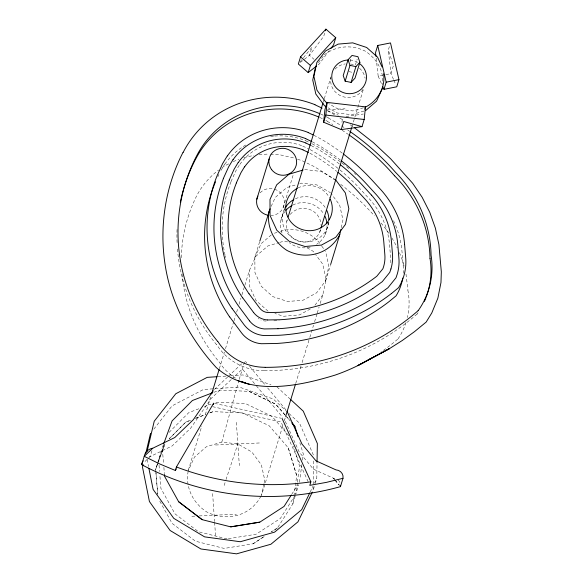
<?xml version="1.0" encoding="UTF-8"?>
<svg xmlns="http://www.w3.org/2000/svg" width="583" height="583" viewBox="0 0 583 583"><rect width="100%" height="100%" fill="white"/><g stroke="black" fill="none" stroke-linecap="round" stroke-linejoin="round"><path stroke-width="0.44" stroke-dasharray="2.92 2.19" d="M181.459 257.701C181.583 236.683 186.997 215.863 196.107 196.981A80.053 77.291 17 0 1 218.559 170.119M313.567 460.978L313.086 490.485L314.937 484.429M315.206 483.562L316.788 478.373L317.035 463.179M341.973 122.379L342.44 117.875M277.428 527.958L271.357 531.893L277.464 527.987L292.87 503.85L296.711 475.524L288.323 447.904L269.157 425.758L242.528 412.932L213.035 411.627L209.734 412.895M297.272 482.877L295.712 494.377L298.62 484.859M297.388 481.995L299.553 466.072L293.526 446.228M299.414 482.265L301.863 464.578M302.409 460.155L303.306 453.953L299.844 442.745M264.041 483.613L261.476 495.484L283.258 424.242M264.223 482.768L264.777 480.217L261.366 464.848L251.849 452.029L237.857 443.976L221.81 442.082L206.491 446.68L194.54 456.97L188.032 471.173M259.573 241.96L254.866 257.351L254.917 272.443L261.286 286.333L272.873 296.623L287.674 301.52L303.124 300.187L316.562 292.855L325.657 280.787L328.834 266.074L325.554 251.258M320.176 303.473L322.836 294.787L326.137 279.519L322.727 264.143L315.855 254.888M341.266 227.691L342.957 219.9L339.67 205.085L331.035 193.454M221.81 442.082L238.928 380.313M151.959 450.746L150.174 456.584L143.637 462.785M157.286 464.141L155.705 469.3L155.872 471.975M157.548 463.281L162.3 447.737M188.294 470.306L201.842 425.991M205.296 414.695L210.871 396.455M219.376 368.645L224.419 352.139M225.483 348.663L233.717 321.729M233.987 320.861L235.576 315.651M236.64 312.175L237.966 307.831M239.03 304.355L240.888 298.27M241.952 294.794L244.612 286.107M244.875 285.24L249.393 270.468L255.901 256.265L267.852 245.975L278.914 242.659M324.687 33.136L323.711 36.321L309.449 55.334L300.427 62.403M283.221 207.555L293.424 174.179M280.962 220.155L284.883 207.329M286.763 221.445L287.295 219.704M323.252 102.105L324.046 99.496M324.316 98.622L330.969 76.847M239.19 379.446L244.918 360.702L246.667 362.801M349.975 62.104L350.995 58.774M224.207 485.442L225.227 482.105M355.39 65.012L357.168 59.189M319.652 232.333L320.453 229.717M351.877 126.934L363.865 87.734M325.074 234.76L328.994 221.934M393.489 79.383L390.953 73.618L388.307 50.109L389.765 45.328M325.657 280.787L330.364 265.396M284.315 420.766L285.648 416.422M295.741 383.403L301.054 366.029M302.118 362.553L309.551 338.227M309.821 337.36L313.537 325.19M314.601 321.721L316.992 313.902M317.254 313.027L319.112 306.95M292.819 503.836L295.187 496.097M225.993 479.605L237.857 443.976M163.531 444.384L162.249 447.729L163.561 463.813M164.129 444.771L158.598 459.841L158.744 461.634M157.497 464.265L155.654 469.293L157.548 464.279M157.811 463.427L164.88 444.151L157.855 463.441M217.816 176.846L218.938 174.368M231.014 181.561L235.998 170.579L239.81 164.289M271.197 206.346L275.256 197.484L286.778 187.566L296.332 184.702M254.866 257.351L261.14 243.658L272.662 233.739M310.2 492.045L312.911 486.411M314.463 483.198L316.788 478.373M220.928 170.469L224.812 164.049M291.719 494.326L298.022 484.546M295.231 495.127L280.321 518.498L256.032 534.254L227.931 538.787M329.344 50.51L319.309 63.89L317.917 64.975M318.413 62.636L321.095 59.08M321.627 58.373L323.237 56.238M314.973 305.215L322.836 294.787M260.951 496.184C250.428 516.152 226.313 522.069 206.71 511.918C193.359 503.326 185.416 487.949 188.032 472.041M153.846 429.103L172.094 405.848L203.482 389.48L239.263 387.061L273.245 399.012L285.743 410.527M300.041 61.922L302.876 58.417M303.444 57.717L311.941 47.187L309.449 55.334L314.048 59.328M169.063 432.411L188.71 412.662L199.437 408.545M169.296 438.656L185.788 422.077L190.743 420.175L185.817 422.121L169.34 438.686M214.427 389.429L227.691 376.939M228.347 376.319L241.61 363.828M231.101 379.657L211.221 398.393L190.779 428.039L172.204 445.908L150.174 456.584A10.297 9.94 17 0 0 149.131 456.78M231.764 379.037L242.368 369.046L255.784 385.123M253.146 543.713L264.529 536.324L253.16 543.757L224.164 548.435L195.473 541.213L172.065 523.337L159.305 500.28M324.308 54.817C336.165 45.591 352.205 44.417 365.49 51.268C376.458 58.628 384.503 71.141 382.455 84.724M310.302 308.997L299.458 314.915L283.425 316.292L274.899 313.472M228.682 163.881L225.628 165.412A80.053 77.291 17 0 0 222.028 167.671M233.266 161.586L238.833 159.327M213.866 392.323L219.631 390.056L249.123 391.361L275.752 404.194L285.043 414.928M204.385 406.65L210.988 404.114M195.699 418.281L205.61 414.477M195.72 418.324L204.793 414.841M209.749 412.939L213.05 411.678M243.73 157.672L253.882 155.355M363.369 107.789L352.934 110.923L338.351 109.203L328.63 103.606M363.952 111.062L351.775 114.713L337.193 113L328.222 107.833M299.808 183.66L301.542 183.142L317.006 184.964L330.495 192.725M274.396 233.222L277.005 232.442M280.474 231.4C294.867 226.138 313.107 232.442 321.233 245.443M279.767 242.404L283.17 241.377L288.519 242.011M376.144 58.074L378.178 76.154L382.433 75.309M385.844 74.631L390.953 73.618L393.445 65.471L388.307 50.109M345.989 116.483L363.289 114.035M217.918 376.647L225.971 376.101M230.445 375.802L242.965 374.956L271 384.809M259.056 154.59L268.712 154.029M215.601 445.004L260.105 442.942M191.873 516.268L195.509 516.101M199.138 515.933L236.385 514.206M327.551 109.487L345.019 108.824M273.879 320.818L277.311 320.723A190.16 183.594 17 0 0 279.068 320.635M266.161 321.036L264.857 320.978A11.893 11.478 17 0 1 260.871 319.958M215.936 402.219L245.407 403.516L272.013 416.342L288.847 435.785M270.483 154.16L280.212 154.867L294.131 158.044M304.705 169.522L321.197 171.468L334.817 179.309M348.874 71.6L353.101 72.489M214.559 403.349L281.174 418.23M212.591 406.672L280.991 421.946L309.048 483.708M227.057 538.925L198.388 531.711L174.995 513.842L160.923 488.423L159.837 475.028M297.527 159.203L302.621 160.937L313.137 166.068A234.621 226.517 17 0 1 334.744 179.921M327.442 110.639L338.337 115.215M313.843 135.234L322.042 139.614A217.437 209.924 17 0 1 342.753 153.54M312.299 141.8L318.573 145.24A210.601 203.329 17 0 1 340.669 160.281M305.681 140.743L311.344 143.418M312.153 143.804L319.535 147.798A217.437 209.924 17 0 1 340.895 162.212M311.162 145.561L317.757 149.124A195.859 189.096 17 0 1 339.612 164.136M302.745 146.107L308.502 148.825M249.109 391.412L275.715 404.23L286.166 416.298M327.653 110.785L334.569 114.756M310.149 149.605L314.375 152.039A202.352 195.363 17 0 1 338.293 168.611M309.93 153.183L313.858 155.442A188.185 181.685 17 0 1 336.719 171.358M306.986 247.746L313.209 251.324L315.323 254.173M339.86 117.999L343.591 120.382M350.215 124.806L353.116 126.832M268.071 311.213L256.054 300.544L249.444 286.129L249.393 270.468M276.947 386.901L290.108 399.027M289.037 413.558L299.56 423.258L313.654 455.615M285.619 415.599L290.268 420.962M286.741 416.969L290.225 420.992M249.582 366.299L265.331 385.174M267.663 387.972L286.326 410.345M334.533 479.452L333.454 478.162A7.287 7.032 17 0 1 335.509 478.526M335.072 480.1L339.386 485.267M256.367 385.822L282.609 417.282M334.511 479.517L333.432 478.22L313.406 469.147L299.385 452.335L284.358 419.381M335.05 480.166L339.364 485.333M321.772 246.164L324.476 249.801M393.853 80.206L395.668 84.331M378.178 76.154L381.799 84.397M288.279 447.926L296.66 475.524M403.29 263.239L404.427 267.386M405.979 274.054L407.954 290.079M147.098 459.477L148.512 466.524M182.013 273.653C184.571 306.184 198.548 337.244 219.325 362.203A52.055 50.262 17 0 0 237.113 379.081M163.896 467.384L164.355 473.651M159.035 465.205L159.545 471.458M155.85 471.093L157.738 494.311M155.945 472.871L157.687 494.318M236.355 422.332L239.351 465.613M212.627 493.597L214.566 521.545M214.631 522.448L215.63 536.877M397.693 339.197A195.932 189.162 17 0 1 380.721 352.219M406.016 322.486A68.918 66.535 17 0 1 397.788 339.255M407.845 290.101A68.918 66.535 17 0 1 407.386 317.553M381.042 223.019A116.294 112.279 17 0 1 389.036 233.528M391.878 237.966A116.294 112.279 17 0 1 397.3 247.935M399.45 252.679A116.294 112.279 17 0 1 403.327 263.232M340.72 184.359A234.621 226.517 17 0 1 374.446 215.863M328.725 222.225A23.364 22.555 17 0 1 298.875 240.845A23.364 22.555 17 0 1 284.839 208.597M295.399 198.759A23.364 22.555 17 0 1 325.606 208.146M328.331 117.999A245.151 236.683 17 0 1 340.836 125.425M341.602 125.913A245.151 236.683 17 0 1 344.648 127.896M347.665 129.914A245.151 236.683 17 0 1 349.166 130.942M320.694 114.071A95.962 92.646 17 0 1 323.04 115.142M326.123 116.673A95.962 92.646 17 0 1 328.397 117.883M216.657 344.808A177.385 171.264 17 0 1 177.327 246.915M177.086 242.594A177.385 171.264 17 0 1 177.101 228.259M264.157 370.671A54.729 52.842 17 0 1 216.752 344.728M417.107 314.033A232.952 224.907 17 0 1 264.157 370.722M418.047 312.721A80.148 77.379 17 0 1 417.122 314.055M327.303 121.359A245.151 236.683 17 0 1 332.827 124.522M342.097 130.264A245.151 236.683 17 0 1 348.138 134.301M319.666 117.431A95.962 92.646 17 0 1 322.793 118.874M325.861 120.426A95.962 92.646 17 0 1 327.369 121.242M224.907 164.107A68.233 65.872 17 0 1 245.931 144.897M270.629 136.495A68.233 65.872 17 0 1 273.923 136.116M274.753 136.05A68.233 65.872 17 0 1 305.711 140.663M342.17 163.189A217.437 209.924 17 0 1 345.952 166.184M346.572 166.694A217.437 209.924 17 0 1 350.274 169.777M354.508 173.479A217.437 209.924 17 0 1 355.696 174.557M393.547 220.753A95.816 92.508 17 0 1 402.081 252.526L403.137 265.352A52.448 50.634 17 0 1 403.268 273.31M390.807 262.78A37.239 35.949 17 0 0 390.668 258.254L389.597 245.232A80.731 77.94 17 0 0 370.176 199.845L360.724 189.555A202.352 195.363 17 0 0 338.956 169.143M239.904 164.348A53.111 51.282 17 0 1 302.774 146.02M225.592 257.584A134.549 129.9 17 0 1 225.191 255.842M225.002 254.975A134.549 129.9 17 0 1 231.094 181.59M259.085 318.981A11.893 11.478 17 0 1 258.262 318.384M274.549 189.205A13.926 13.445 17 0 1 284.212 204.094A13.926 13.445 17 0 1 270.855 215.499M260.127 192.805A13.926 13.445 17 0 1 272.946 188.797M298.051 187.908A23.364 22.555 17 0 1 329.475 197.681M327.056 225.592A23.364 22.555 17 0 1 316.627 244.328M310.207 247.083A23.364 22.555 17 0 1 289.263 242.645M281.997 232.865A23.364 22.555 17 0 1 284.876 211.622M292.812 205.048A23.364 22.555 17 0 1 323.798 214.063M320.555 229.862A17.417 16.82 17 0 1 298.89 241.318A17.417 16.82 17 0 1 287.222 219.762M290.217 214.406A17.417 16.82 17 0 1 309.5 209.406A17.417 16.82 17 0 1 321.131 225.497M363.056 89.279A17.417 16.82 17 0 1 342.228 96.428A17.417 16.82 17 0 1 330.809 77.692M335.014 69.144A17.417 16.82 17 0 1 345.216 63.919M350.645 64.006A17.417 16.82 17 0 1 353.283 64.662M359.551 68.269A17.417 16.82 17 0 1 365.118 78.268M349.968 59.998A17.417 16.82 17 0 1 357.765 62.359M338.198 480.086A7.287 7.032 17 0 1 340.334 483.547"/><path stroke-width="0.87" d="M317.05 462.283L317.356 443.51L303.262 411.153L290.764 399.632M323.631 122.211L324.928 109.589L327.121 102.419L365.483 106.864L364.186 119.486L361.992 126.657L341.23 129.594L323.631 122.211L325.824 115.04L327.121 102.419M315.731 66.192L312.736 80.06L315.826 94.031L324.483 105.683L325.977 106.543M330.619 264.544L339.772 234.614L340.895 229.418M143.126 464.571L142.507 467.18L149.423 501.54L170.076 530.472L200.902 548.975L236.56 553.85L270.891 544.252L297.964 521.836L312.313 492.088M145.801 453.29L150.531 433.329M147.033 451.599L154.233 421.218L175.796 393.736L207.184 377.369L217.029 376.705M286.909 411.044L301.936 443.998L315.957 460.81L335.983 469.883A7.287 7.032 17 0 1 342.993 478.293L340.443 486.63A260.827 251.82 17 0 1 141.676 464.644L144.227 456.307A10.297 9.94 17 0 1 152.724 448.24L174.747 437.571L193.323 419.702L213.254 390.799M256.833 199.146L269.127 158.919M330.925 48.396L333.571 44.876L335.764 37.706L325.904 29.15L300.536 56.857L298.343 64.028L308.203 72.584L316.533 66.061M152.724 448.24L144.227 456.307L159.56 463.886L175.359 470.481L176.43 466.961L213.669 403.152L213.24 404.558M308.203 72.584L310.396 65.413L335.764 37.706M211.673 393.846L219.106 369.52M259.836 241.107L270.089 208.758M325.416 30.746L325.904 29.15M288.097 217.087L322.982 102.98M348.036 59.794L343.212 75.586L345.158 81.168L351.083 82.414L355.054 78.078L359.886 62.286L357.933 56.697L352.008 55.451L348.036 59.794L349.989 65.376L345.158 81.168M351.083 82.414L355.914 66.622L359.886 62.286M341.23 129.594L343.708 121.49L361.992 126.657M320.985 227.975L351.615 127.801M382.893 86.874L383.978 89.345L396.753 86.801L398.947 79.631L390.501 42.938L377.726 45.481L375.532 52.652L375.94 56.267M364.754 109.254L365.483 106.864M383.978 89.345L386.172 82.174L377.726 45.481M285.648 416.422L295.472 384.277M282.063 418.426L310.877 481.835L309.799 485.355L326.524 482.352L342.993 478.293M390.931 268.952L389.772 272.378L382.251 281.684L372.807 288.519M163.787 443.539L172.087 420.911L192.383 400.514L212.197 392.913M183.018 152.352C160.981 195.13 156.914 246.42 171.584 292.214C180.737 320.169 196.486 345.792 216.198 367.494C248.934 396.557 297.374 386.682 335.232 375.058A195.932 189.162 17 0 0 371.298 358.239M214.449 184.264L215.572 181.794M223.318 178.558L228.653 166.818L232.974 159.676M229.177 180.111L234.133 169.194L238.156 162.548M236.334 182.902L240.968 172.692L244.51 166.84M382.463 88.288L376.552 101.194L365.694 110.537M309.806 492.846L301.666 509.724L274.593 532.141L240.262 541.738L204.604 536.87L173.778 518.367L153.125 489.429L148.869 468.287M175.359 470.481L176.263 468.929M227.319 155.858L222.568 163.706L216.949 176.081A149.649 144.482 17 0 0 232.143 308.742M291.281 495.105L284.059 506.423L259.756 522.193L230.751 526.872L202.068 519.642L178.66 501.766L164.574 476.326L164.479 474.533M339.772 234.614C329.548 254.21 306.315 260.455 286.989 250.45C273.762 242.025 266.409 226.765 268.982 211.177M391.572 293.46L398.561 287.681A52.448 50.634 17 0 0 405.651 257.161L404.595 244.343M368.325 359.981L389.48 348.619L402.263 340.508L414.506 331.654L426.158 322.086L431.777 312.976L437.869 298.175L440.974 282.493L441.324 271.816L438.904 244.517L435.384 228.15L429.766 212.321L422.143 197.273L412.647 183.251L390.683 158.846L373.324 142.573L354.573 127.837M365.111 107.272C377.376 101.435 385.735 87.567 383.585 73.822M303.051 170.017L288.964 174.244L276.685 184.818L269.995 199.415L270.053 215.506L276.845 230.314L289.197 241.282L304.967 246.5L321.444 245.086L335.764 237.266L345.464 224.397L348.853 208.714L345.355 192.915L335.575 179.739M386.172 82.174L398.947 79.631M230.759 526.821L259.734 522.142M277.96 328.71L264.296 328.95A20.15 19.458 17 0 1 249.531 320.883M267.284 319.972L279.986 319.746A184.468 178.099 17 0 0 372.792 288.505M325.824 115.04L364.186 119.486M349.989 65.376L355.914 66.622M238.112 380.714L245.625 383.089M314.907 104.758L322.078 108.147M308.181 132.56L313.035 134.848M305.718 138.688L311.475 141.414M305.805 143.032L310.396 145.203M303.036 149.926L308.4 152.462M327.136 102.746L325.642 101.887L316.984 90.241L313.894 76.271L316.89 62.403L325.467 51.027L338.133 44.111L352.7 42.858L366.649 47.471L377.573 57.17L382.076 66.987M178.697 501.737L202.09 519.599M300.536 56.857L310.396 65.413M371.517 195.152L362.626 185.438A195.859 189.096 17 0 0 340.261 164.646M292.01 422.981L294.918 426.333L298.015 436.711M291.966 423.003L294.867 426.355M249.079 293.796L259.705 308.137A11.055 10.676 17 0 0 267.801 312.554L279.388 312.328A176.853 170.746 17 0 0 376.793 276.247L382.907 268.727A34.63 33.435 17 0 0 384.809 254.224L383.818 242.113A75.076 72.481 17 0 0 365.752 199.911L356.964 190.335A188.185 181.685 17 0 0 337.951 172.364M242.71 297.811L253.561 312.466M232.209 308.699L244.073 324.731A26.986 26.053 17 0 0 263.829 335.538L278.492 335.312A205.267 198.176 17 0 0 391.557 293.438M229.702 316.89L241.573 332.915A26.986 26.053 17 0 0 261.33 343.722L275.985 343.504A205.267 198.176 17 0 0 389.05 301.622L396.054 295.865A52.448 50.634 17 0 0 402.722 278.055M249.539 320.876L237.871 305.12A142.806 137.88 17 0 1 223.391 178.587M249.692 384.401A52.055 50.262 17 0 1 241.675 381.457M183.149 152.418A105.312 101.675 17 0 1 314.944 104.656M285.714 207.103A23.364 22.555 17 0 1 293.861 199.532M326.823 210.441A23.364 22.555 17 0 1 328.863 219.674M319.907 113.729A95.962 92.646 17 0 0 196.58 155.989A177.385 171.264 17 0 0 217.685 341.441M265.185 367.312A54.729 52.842 17 0 1 217.78 341.368M418.149 310.695A80.148 77.379 17 0 0 431.063 255.143A123.545 119.282 17 0 0 395.617 172.437A245.151 236.683 17 0 0 349.909 131.459M418.135 310.673A232.952 224.907 17 0 1 265.185 367.356M195.553 159.348A95.962 92.646 17 0 1 318.879 117.088M180.351 202.09A177.385 171.264 17 0 1 183.149 190.597M183.397 189.723A177.385 171.264 17 0 1 195.509 159.334M425.969 297.636A80.148 77.379 17 0 1 424.402 301.382M430.035 258.502A80.148 77.379 17 0 1 426.253 296.878M394.589 175.796A123.545 119.282 17 0 1 429.999 258.502M348.882 134.819A245.151 236.683 17 0 1 394.574 175.811M229.636 316.926A149.649 144.482 17 0 1 214.201 185.095M227.406 155.923A68.233 65.872 17 0 1 308.218 132.472M343.394 154.021A217.437 209.924 17 0 1 371.845 179.928L381.522 190.488A95.816 92.508 17 0 1 404.587 244.343M341.368 160.828A210.601 203.329 17 0 1 366.809 184.286L376.378 194.729A88.988 85.912 17 0 1 397.795 244.743L398.859 257.657A45.481 43.907 17 0 1 397.242 274.09L396.003 277.778L387.914 287.776L377.755 295.122A198.351 191.501 17 0 1 277.96 328.725M233.069 159.735A61.383 59.262 17 0 1 305.754 138.608M267.582 215.149A13.926 13.445 17 0 1 257.861 196.099M390.923 268.952A42.297 40.839 17 0 0 392.432 253.671L391.448 241.661A82.757 79.9 17 0 0 371.531 195.145M238.243 162.606A57.09 55.115 17 0 1 305.835 142.959M242.645 297.855A132.815 128.224 17 0 1 229.243 180.14M267.284 319.965A18.743 18.095 17 0 1 253.554 312.473M249.014 293.832A125.126 120.805 17 0 1 236.406 182.931M244.598 166.898A49.395 47.689 17 0 1 303.065 149.853M330.255 199.218A23.364 22.555 17 0 1 319.287 228.572A23.364 22.555 17 0 1 288.476 218.37A23.364 22.555 17 0 1 297.294 188.302M285.947 210.31A23.364 22.555 17 0 1 292.054 205.442M325.015 216.359A23.364 22.555 17 0 1 326.99 223.894M359.31 63.358A17.417 16.82 17 0 1 359.857 90.299A17.417 16.82 17 0 1 333.046 82.888A17.417 16.82 17 0 1 347.257 60.027M340.567 485.559A7.287 7.032 17 0 1 340.465 486.565M310.877 481.835A260.827 251.82 17 0 1 176.43 466.961M141.676 464.644A10.297 9.94 17 0 1 143.214 460.84M389.48 348.619L357.663 365.665L389.48 348.619M271.642 169.66A13.926 13.445 17 0 0 295.515 167.328A13.926 13.445 17 0 0 281.093 148.366A13.926 13.445 17 0 0 271.642 169.66"/></g></svg>
